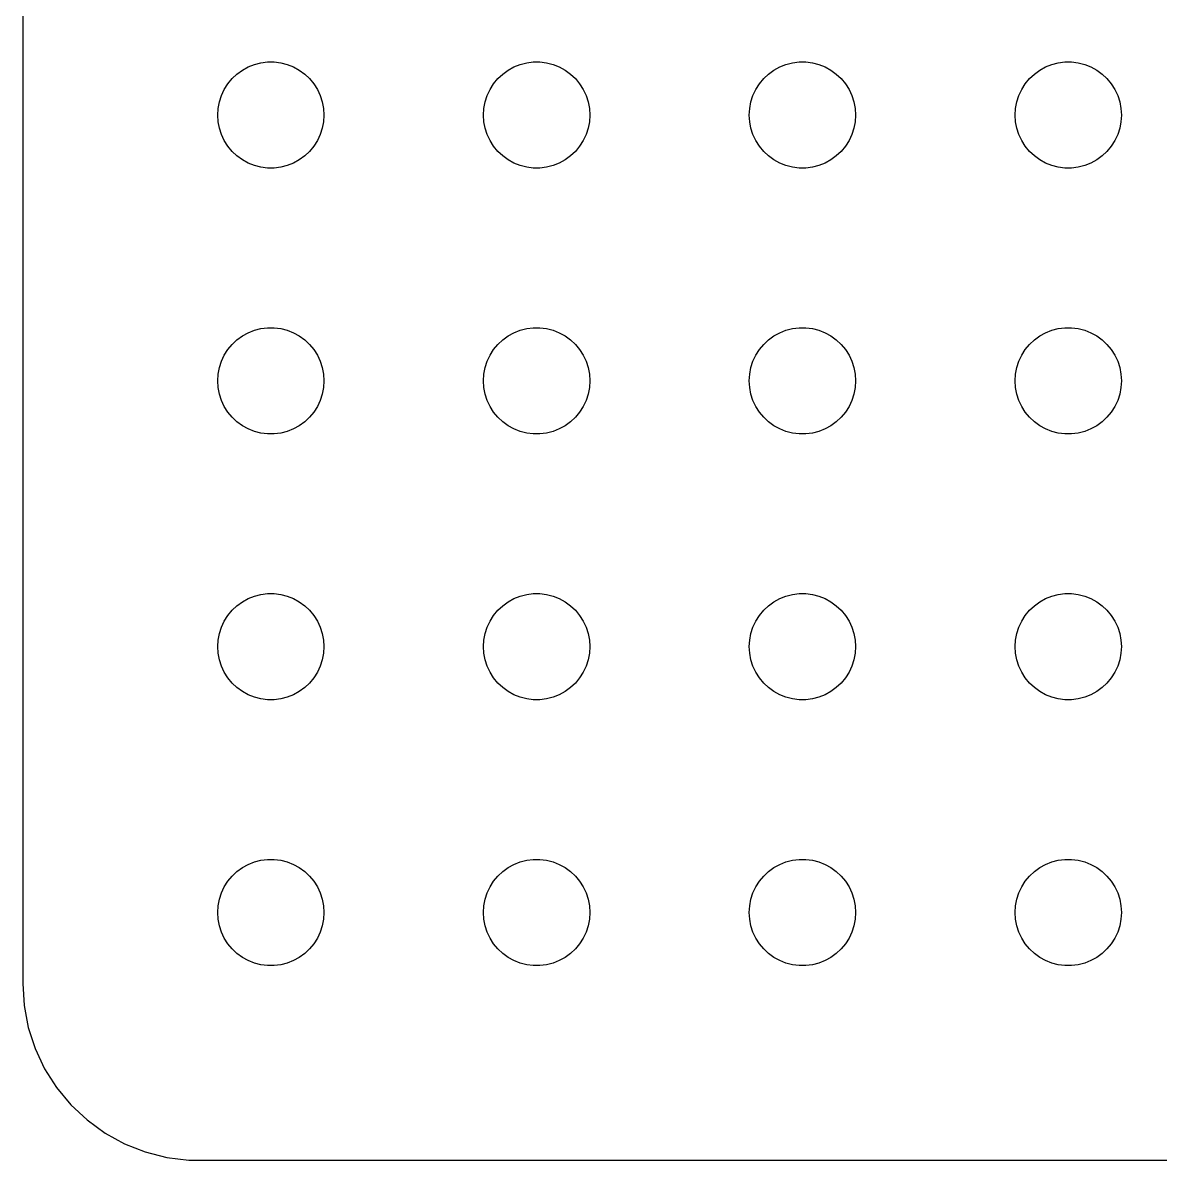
# Model space of a CAD drawing. Header units: metres. Extents: x -134 to 134, y -134 to 134.
# Drawn here: x -134.5 to -102.4, y -134.49 to -102.4 of the extents above; entities that cross this region are included whole.
import ezdxf

# ---------------------------------------------------------------- set-up
doc = ezdxf.new("R2010")
doc.units = ezdxf.units.M

msp = doc.modelspace()

# ---------------------------------------------------------------- linework, layer by layer
for p, q in [((-134.5, 129.5), (-134.5, -129.5)), ((-128.304, -103.734), (-128.139, -103.643)), ((-128.139, -103.643), (-127.964, -103.573)), ((-127.964, -103.573), (-127.781, -103.527)), ((-127.781, -103.527), (-127.594, -103.503)), ((-127.594, -103.503), (-127.406, -103.503)), ((-127.406, -103.503), (-127.219, -103.527)), ((-127.219, -103.527), (-127.036, -103.573)), ((-127.036, -103.573), (-126.861, -103.643)), ((-126.861, -103.643), (-126.696, -103.734)), ((-120.804, -103.734), (-120.639, -103.643)), ((-120.639, -103.643), (-120.464, -103.573)), ((-120.464, -103.573), (-120.281, -103.527)), ((-120.281, -103.527), (-120.094, -103.503)), ((-120.094, -103.503), (-119.906, -103.503)), ((-119.906, -103.503), (-119.719, -103.527)), ((-119.719, -103.527), (-119.536, -103.573)), ((-119.536, -103.573), (-119.361, -103.643)), ((-119.361, -103.643), (-119.196, -103.734)), ((-113.304, -103.734), (-113.139, -103.643)), ((-113.139, -103.643), (-112.964, -103.573)), ((-112.964, -103.573), (-112.781, -103.527)), ((-112.781, -103.527), (-112.594, -103.503)), ((-112.594, -103.503), (-112.406, -103.503)), ((-112.406, -103.503), (-112.219, -103.527)), ((-112.219, -103.527), (-112.036, -103.573)), ((-112.036, -103.573), (-111.861, -103.643)), ((-111.861, -103.643), (-111.696, -103.734)), ((-105.804, -103.734), (-105.639, -103.643)), ((-105.639, -103.643), (-105.464, -103.573)), ((-105.464, -103.573), (-105.281, -103.527)), ((-105.281, -103.527), (-105.094, -103.503)), ((-105.094, -103.503), (-104.906, -103.503)), ((-104.906, -103.503), (-104.719, -103.527)), ((-104.719, -103.527), (-104.536, -103.573)), ((-104.536, -103.573), (-104.361, -103.643)), ((-104.361, -103.643), (-104.196, -103.734)), ((-128.714, -104.118), (-128.593, -103.973)), ((-128.593, -103.973), (-128.456, -103.844)), ((-128.456, -103.844), (-128.304, -103.734)), ((-126.696, -103.734), (-126.544, -103.844)), ((-126.544, -103.844), (-126.407, -103.973)), ((-126.407, -103.973), (-126.286, -104.118)), ((-121.214, -104.118), (-121.093, -103.973)), ((-121.093, -103.973), (-120.956, -103.844)), ((-120.956, -103.844), (-120.804, -103.734)), ((-119.196, -103.734), (-119.044, -103.844)), ((-119.044, -103.844), (-118.907, -103.973)), ((-118.907, -103.973), (-118.786, -104.118)), ((-113.714, -104.118), (-113.593, -103.973)), ((-113.593, -103.973), (-113.456, -103.844)), ((-113.456, -103.844), (-113.304, -103.734)), ((-111.696, -103.734), (-111.544, -103.844)), ((-111.544, -103.844), (-111.407, -103.973)), ((-111.407, -103.973), (-111.286, -104.118)), ((-106.214, -104.118), (-106.093, -103.973)), ((-106.093, -103.973), (-105.956, -103.844)), ((-105.956, -103.844), (-105.804, -103.734)), ((-104.196, -103.734), (-104.044, -103.844)), ((-104.044, -103.844), (-103.907, -103.973)), ((-103.907, -103.973), (-103.786, -104.118)), ((-128.895, -104.448), (-128.814, -104.277)), ((-128.814, -104.277), (-128.714, -104.118)), ((-126.286, -104.118), (-126.186, -104.277)), ((-126.186, -104.277), (-126.105, -104.448)), ((-121.395, -104.448), (-121.314, -104.277)), ((-121.314, -104.277), (-121.214, -104.118)), ((-118.786, -104.118), (-118.686, -104.277)), ((-118.686, -104.277), (-118.605, -104.448)), ((-113.895, -104.448), (-113.814, -104.277)), ((-113.814, -104.277), (-113.714, -104.118)), ((-111.286, -104.118), (-111.186, -104.277)), ((-111.186, -104.277), (-111.105, -104.448)), ((-106.395, -104.448), (-106.314, -104.277)), ((-106.314, -104.277), (-106.214, -104.118)), ((-103.786, -104.118), (-103.686, -104.277)), ((-103.686, -104.277), (-103.605, -104.448)), ((-128.988, -104.812), (-128.953, -104.627)), ((-128.953, -104.627), (-128.895, -104.448)), ((-126.105, -104.448), (-126.047, -104.627)), ((-126.047, -104.627), (-126.012, -104.812)), ((-121.488, -104.812), (-121.453, -104.627)), ((-121.453, -104.627), (-121.395, -104.448)), ((-118.605, -104.448), (-118.547, -104.627)), ((-118.547, -104.627), (-118.512, -104.812)), ((-113.988, -104.812), (-113.953, -104.627)), ((-113.953, -104.627), (-113.895, -104.448)), ((-111.105, -104.448), (-111.047, -104.627)), ((-111.047, -104.627), (-111.012, -104.812)), ((-106.488, -104.812), (-106.453, -104.627)), ((-106.453, -104.627), (-106.395, -104.448)), ((-103.605, -104.448), (-103.547, -104.627)), ((-103.547, -104.627), (-103.512, -104.812)), ((-129, -105), (-128.988, -104.812)), ((-126.012, -104.812), (-126, -105)), ((-121.5, -105), (-121.488, -104.812)), ((-118.512, -104.812), (-118.5, -105)), ((-114, -105), (-113.988, -104.812)), ((-111.012, -104.812), (-111, -105)), ((-106.5, -105), (-106.488, -104.812)), ((-103.512, -104.812), (-103.5, -105)), ((-128.988, -105.188), (-129, -105)), ((-128.953, -105.373), (-128.988, -105.188)), ((-126.012, -105.188), (-126.047, -105.373)), ((-126, -105), (-126.012, -105.188)), ((-121.488, -105.188), (-121.5, -105)), ((-121.453, -105.373), (-121.488, -105.188)), ((-118.512, -105.188), (-118.547, -105.373)), ((-118.5, -105), (-118.512, -105.188)), ((-113.988, -105.188), (-114, -105)), ((-113.953, -105.373), (-113.988, -105.188)), ((-111.012, -105.188), (-111.047, -105.373)), ((-111, -105), (-111.012, -105.188)), ((-106.488, -105.188), (-106.5, -105)), ((-106.453, -105.373), (-106.488, -105.188)), ((-103.512, -105.188), (-103.547, -105.373)), ((-103.5, -105), (-103.512, -105.188)), ((-128.895, -105.552), (-128.953, -105.373)), ((-128.814, -105.723), (-128.895, -105.552)), ((-126.105, -105.552), (-126.186, -105.723)), ((-126.047, -105.373), (-126.105, -105.552)), ((-121.395, -105.552), (-121.453, -105.373)), ((-121.314, -105.723), (-121.395, -105.552)), ((-118.605, -105.552), (-118.686, -105.723)), ((-118.547, -105.373), (-118.605, -105.552)), ((-113.895, -105.552), (-113.953, -105.373)), ((-113.814, -105.723), (-113.895, -105.552)), ((-111.105, -105.552), (-111.186, -105.723)), ((-111.047, -105.373), (-111.105, -105.552)), ((-106.395, -105.552), (-106.453, -105.373)), ((-106.314, -105.723), (-106.395, -105.552)), ((-103.605, -105.552), (-103.686, -105.723)), ((-103.547, -105.373), (-103.605, -105.552)), ((-128.714, -105.882), (-128.814, -105.723)), ((-128.593, -106.027), (-128.714, -105.882)), ((-126.286, -105.882), (-126.407, -106.027)), ((-126.186, -105.723), (-126.286, -105.882)), ((-121.214, -105.882), (-121.314, -105.723)), ((-121.093, -106.027), (-121.214, -105.882)), ((-118.786, -105.882), (-118.907, -106.027)), ((-118.686, -105.723), (-118.786, -105.882)), ((-113.714, -105.882), (-113.814, -105.723)), ((-113.593, -106.027), (-113.714, -105.882)), ((-111.286, -105.882), (-111.407, -106.027)), ((-111.186, -105.723), (-111.286, -105.882)), ((-106.214, -105.882), (-106.314, -105.723)), ((-106.093, -106.027), (-106.214, -105.882)), ((-103.786, -105.882), (-103.907, -106.027)), ((-103.686, -105.723), (-103.786, -105.882)), ((-128.456, -106.156), (-128.593, -106.027)), ((-128.304, -106.266), (-128.456, -106.156)), ((-126.544, -106.156), (-126.696, -106.266)), ((-126.407, -106.027), (-126.544, -106.156)), ((-120.956, -106.156), (-121.093, -106.027)), ((-120.804, -106.266), (-120.956, -106.156)), ((-119.044, -106.156), (-119.196, -106.266)), ((-118.907, -106.027), (-119.044, -106.156)), ((-113.456, -106.156), (-113.593, -106.027)), ((-113.304, -106.266), (-113.456, -106.156)), ((-111.544, -106.156), (-111.696, -106.266)), ((-111.407, -106.027), (-111.544, -106.156)), ((-105.956, -106.156), (-106.093, -106.027)), ((-105.804, -106.266), (-105.956, -106.156)), ((-104.044, -106.156), (-104.196, -106.266)), ((-103.907, -106.027), (-104.044, -106.156)), ((-128.139, -106.357), (-128.304, -106.266)), ((-127.964, -106.427), (-128.139, -106.357)), ((-127.781, -106.473), (-127.964, -106.427)), ((-127.594, -106.497), (-127.781, -106.473)), ((-127.406, -106.497), (-127.594, -106.497)), ((-127.219, -106.473), (-127.406, -106.497)), ((-127.036, -106.427), (-127.219, -106.473)), ((-126.861, -106.357), (-127.036, -106.427)), ((-126.696, -106.266), (-126.861, -106.357)), ((-120.639, -106.357), (-120.804, -106.266)), ((-120.464, -106.427), (-120.639, -106.357)), ((-120.281, -106.473), (-120.464, -106.427)), ((-120.094, -106.497), (-120.281, -106.473)), ((-119.906, -106.497), (-120.094, -106.497)), ((-119.719, -106.473), (-119.906, -106.497)), ((-119.536, -106.427), (-119.719, -106.473)), ((-119.361, -106.357), (-119.536, -106.427)), ((-119.196, -106.266), (-119.361, -106.357)), ((-113.139, -106.357), (-113.304, -106.266)), ((-112.964, -106.427), (-113.139, -106.357)), ((-112.781, -106.473), (-112.964, -106.427)), ((-112.594, -106.497), (-112.781, -106.473)), ((-112.406, -106.497), (-112.594, -106.497)), ((-112.219, -106.473), (-112.406, -106.497)), ((-112.036, -106.427), (-112.219, -106.473)), ((-111.861, -106.357), (-112.036, -106.427)), ((-111.696, -106.266), (-111.861, -106.357)), ((-105.639, -106.357), (-105.804, -106.266)), ((-105.464, -106.427), (-105.639, -106.357)), ((-105.281, -106.473), (-105.464, -106.427)), ((-105.094, -106.497), (-105.281, -106.473)), ((-104.906, -106.497), (-105.094, -106.497)), ((-104.719, -106.473), (-104.906, -106.497)), ((-104.536, -106.427), (-104.719, -106.473)), ((-104.361, -106.357), (-104.536, -106.427)), ((-104.196, -106.266), (-104.361, -106.357)), ((-127.964, -111.073), (-127.781, -111.027)), ((-127.781, -111.027), (-127.594, -111.003)), ((-127.594, -111.003), (-127.406, -111.003)), ((-127.406, -111.003), (-127.219, -111.027)), ((-127.219, -111.027), (-127.036, -111.073)), ((-120.464, -111.073), (-120.281, -111.027)), ((-120.281, -111.027), (-120.094, -111.003)), ((-120.094, -111.003), (-119.906, -111.003)), ((-119.906, -111.003), (-119.719, -111.027)), ((-119.719, -111.027), (-119.536, -111.073)), ((-112.964, -111.073), (-112.781, -111.027)), ((-112.781, -111.027), (-112.594, -111.003)), ((-112.594, -111.003), (-112.406, -111.003)), ((-112.406, -111.003), (-112.219, -111.027)), ((-112.219, -111.027), (-112.036, -111.073)), ((-105.464, -111.073), (-105.281, -111.027)), ((-105.281, -111.027), (-105.094, -111.003)), ((-105.094, -111.003), (-104.906, -111.003)), ((-104.906, -111.003), (-104.719, -111.027)), ((-104.719, -111.027), (-104.536, -111.073)), ((-128.593, -111.473), (-128.456, -111.344)), ((-128.456, -111.344), (-128.304, -111.234)), ((-128.304, -111.234), (-128.139, -111.143)), ((-128.139, -111.143), (-127.964, -111.073)), ((-127.036, -111.073), (-126.861, -111.143)), ((-126.861, -111.143), (-126.696, -111.234)), ((-126.696, -111.234), (-126.544, -111.344)), ((-126.544, -111.344), (-126.407, -111.473)), ((-121.093, -111.473), (-120.956, -111.344)), ((-120.956, -111.344), (-120.804, -111.234)), ((-120.804, -111.234), (-120.639, -111.143)), ((-120.639, -111.143), (-120.464, -111.073)), ((-119.536, -111.073), (-119.361, -111.143)), ((-119.361, -111.143), (-119.196, -111.234)), ((-119.196, -111.234), (-119.044, -111.344)), ((-119.044, -111.344), (-118.907, -111.473)), ((-113.593, -111.473), (-113.456, -111.344)), ((-113.456, -111.344), (-113.304, -111.234)), ((-113.304, -111.234), (-113.139, -111.143)), ((-113.139, -111.143), (-112.964, -111.073)), ((-112.036, -111.073), (-111.861, -111.143)), ((-111.861, -111.143), (-111.696, -111.234)), ((-111.696, -111.234), (-111.544, -111.344)), ((-111.544, -111.344), (-111.407, -111.473)), ((-106.093, -111.473), (-105.956, -111.344)), ((-105.956, -111.344), (-105.804, -111.234)), ((-105.804, -111.234), (-105.639, -111.143)), ((-105.639, -111.143), (-105.464, -111.073)), ((-104.536, -111.073), (-104.361, -111.143)), ((-104.361, -111.143), (-104.196, -111.234)), ((-104.196, -111.234), (-104.044, -111.344)), ((-104.044, -111.344), (-103.907, -111.473)), ((-128.814, -111.777), (-128.714, -111.618)), ((-128.714, -111.618), (-128.593, -111.473)), ((-126.407, -111.473), (-126.286, -111.618)), ((-126.286, -111.618), (-126.186, -111.777)), ((-121.314, -111.777), (-121.214, -111.618)), ((-121.214, -111.618), (-121.093, -111.473)), ((-118.907, -111.473), (-118.786, -111.618)), ((-118.786, -111.618), (-118.686, -111.777)), ((-113.814, -111.777), (-113.714, -111.618)), ((-113.714, -111.618), (-113.593, -111.473)), ((-111.407, -111.473), (-111.286, -111.618)), ((-111.286, -111.618), (-111.186, -111.777)), ((-106.314, -111.777), (-106.214, -111.618)), ((-106.214, -111.618), (-106.093, -111.473)), ((-103.907, -111.473), (-103.786, -111.618)), ((-103.786, -111.618), (-103.686, -111.777)), ((-128.953, -112.127), (-128.895, -111.948)), ((-128.895, -111.948), (-128.814, -111.777)), ((-126.186, -111.777), (-126.105, -111.948)), ((-126.105, -111.948), (-126.047, -112.127)), ((-121.453, -112.127), (-121.395, -111.948)), ((-121.395, -111.948), (-121.314, -111.777)), ((-118.686, -111.777), (-118.605, -111.948)), ((-118.605, -111.948), (-118.547, -112.127)), ((-113.953, -112.127), (-113.895, -111.948)), ((-113.895, -111.948), (-113.814, -111.777)), ((-111.186, -111.777), (-111.105, -111.948)), ((-111.105, -111.948), (-111.047, -112.127)), ((-106.453, -112.127), (-106.395, -111.948)), ((-106.395, -111.948), (-106.314, -111.777)), ((-103.686, -111.777), (-103.605, -111.948)), ((-103.605, -111.948), (-103.547, -112.127)), ((-129, -112.5), (-128.988, -112.312)), ((-128.988, -112.312), (-128.953, -112.127)), ((-126.047, -112.127), (-126.012, -112.312)), ((-126.012, -112.312), (-126, -112.5)), ((-121.5, -112.5), (-121.488, -112.312)), ((-121.488, -112.312), (-121.453, -112.127)), ((-118.547, -112.127), (-118.512, -112.312)), ((-118.512, -112.312), (-118.5, -112.5)), ((-114, -112.5), (-113.988, -112.312)), ((-113.988, -112.312), (-113.953, -112.127)), ((-111.047, -112.127), (-111.012, -112.312)), ((-111.012, -112.312), (-111, -112.5)), ((-106.5, -112.5), (-106.488, -112.312)), ((-106.488, -112.312), (-106.453, -112.127)), ((-103.547, -112.127), (-103.512, -112.312)), ((-103.512, -112.312), (-103.5, -112.5)), ((-128.988, -112.688), (-129, -112.5)), ((-126, -112.5), (-126.012, -112.688)), ((-121.488, -112.688), (-121.5, -112.5)), ((-118.5, -112.5), (-118.512, -112.688)), ((-113.988, -112.688), (-114, -112.5)), ((-111, -112.5), (-111.012, -112.688)), ((-106.488, -112.688), (-106.5, -112.5)), ((-103.5, -112.5), (-103.512, -112.688)), ((-128.953, -112.873), (-128.988, -112.688)), ((-128.895, -113.052), (-128.953, -112.873)), ((-126.047, -112.873), (-126.105, -113.052)), ((-126.012, -112.688), (-126.047, -112.873)), ((-121.453, -112.873), (-121.488, -112.688)), ((-121.395, -113.052), (-121.453, -112.873)), ((-118.547, -112.873), (-118.605, -113.052)), ((-118.512, -112.688), (-118.547, -112.873)), ((-113.953, -112.873), (-113.988, -112.688)), ((-113.895, -113.052), (-113.953, -112.873)), ((-111.047, -112.873), (-111.105, -113.052)), ((-111.012, -112.688), (-111.047, -112.873)), ((-106.453, -112.873), (-106.488, -112.688)), ((-106.395, -113.052), (-106.453, -112.873)), ((-103.547, -112.873), (-103.605, -113.052)), ((-103.512, -112.688), (-103.547, -112.873)), ((-128.814, -113.223), (-128.895, -113.052)), ((-128.714, -113.382), (-128.814, -113.223)), ((-126.186, -113.223), (-126.286, -113.382)), ((-126.105, -113.052), (-126.186, -113.223)), ((-121.314, -113.223), (-121.395, -113.052)), ((-121.214, -113.382), (-121.314, -113.223)), ((-118.686, -113.223), (-118.786, -113.382)), ((-118.605, -113.052), (-118.686, -113.223)), ((-113.814, -113.223), (-113.895, -113.052)), ((-113.714, -113.382), (-113.814, -113.223)), ((-111.186, -113.223), (-111.286, -113.382)), ((-111.105, -113.052), (-111.186, -113.223)), ((-106.314, -113.223), (-106.395, -113.052)), ((-106.214, -113.382), (-106.314, -113.223)), ((-103.686, -113.223), (-103.786, -113.382)), ((-103.605, -113.052), (-103.686, -113.223)), ((-128.593, -113.527), (-128.714, -113.382)), ((-128.456, -113.656), (-128.593, -113.527)), ((-126.407, -113.527), (-126.544, -113.656)), ((-126.286, -113.382), (-126.407, -113.527)), ((-121.093, -113.527), (-121.214, -113.382)), ((-120.956, -113.656), (-121.093, -113.527)), ((-118.907, -113.527), (-119.044, -113.656)), ((-118.786, -113.382), (-118.907, -113.527)), ((-113.593, -113.527), (-113.714, -113.382)), ((-113.456, -113.656), (-113.593, -113.527)), ((-111.407, -113.527), (-111.544, -113.656)), ((-111.286, -113.382), (-111.407, -113.527)), ((-106.093, -113.527), (-106.214, -113.382)), ((-105.956, -113.656), (-106.093, -113.527)), ((-103.907, -113.527), (-104.044, -113.656)), ((-103.786, -113.382), (-103.907, -113.527)), ((-128.304, -113.766), (-128.456, -113.656)), ((-128.139, -113.857), (-128.304, -113.766)), ((-127.964, -113.927), (-128.139, -113.857)), ((-127.781, -113.973), (-127.964, -113.927)), ((-127.036, -113.927), (-127.219, -113.973)), ((-126.861, -113.857), (-127.036, -113.927)), ((-126.696, -113.766), (-126.861, -113.857)), ((-126.544, -113.656), (-126.696, -113.766)), ((-120.804, -113.766), (-120.956, -113.656)), ((-120.639, -113.857), (-120.804, -113.766)), ((-120.464, -113.927), (-120.639, -113.857)), ((-120.281, -113.973), (-120.464, -113.927)), ((-119.536, -113.927), (-119.719, -113.973)), ((-119.361, -113.857), (-119.536, -113.927)), ((-119.196, -113.766), (-119.361, -113.857)), ((-119.044, -113.656), (-119.196, -113.766)), ((-113.304, -113.766), (-113.456, -113.656)), ((-113.139, -113.857), (-113.304, -113.766)), ((-112.964, -113.927), (-113.139, -113.857)), ((-112.781, -113.973), (-112.964, -113.927)), ((-112.036, -113.927), (-112.219, -113.973)), ((-111.861, -113.857), (-112.036, -113.927)), ((-111.696, -113.766), (-111.861, -113.857)), ((-111.544, -113.656), (-111.696, -113.766)), ((-105.804, -113.766), (-105.956, -113.656)), ((-105.639, -113.857), (-105.804, -113.766)), ((-105.464, -113.927), (-105.639, -113.857)), ((-105.281, -113.973), (-105.464, -113.927)), ((-104.536, -113.927), (-104.719, -113.973)), ((-104.361, -113.857), (-104.536, -113.927)), ((-104.196, -113.766), (-104.361, -113.857)), ((-104.044, -113.656), (-104.196, -113.766)), ((-127.594, -113.997), (-127.781, -113.973)), ((-127.406, -113.997), (-127.594, -113.997)), ((-127.219, -113.973), (-127.406, -113.997)), ((-120.094, -113.997), (-120.281, -113.973)), ((-119.906, -113.997), (-120.094, -113.997)), ((-119.719, -113.973), (-119.906, -113.997)), ((-112.594, -113.997), (-112.781, -113.973)), ((-112.406, -113.997), (-112.594, -113.997)), ((-112.219, -113.973), (-112.406, -113.997)), ((-105.094, -113.997), (-105.281, -113.973)), ((-104.906, -113.997), (-105.094, -113.997)), ((-104.719, -113.973), (-104.906, -113.997)), ((-128.456, -118.844), (-128.304, -118.734)), ((-128.304, -118.734), (-128.139, -118.643)), ((-128.139, -118.643), (-127.964, -118.573)), ((-127.964, -118.573), (-127.781, -118.527)), ((-127.781, -118.527), (-127.594, -118.503)), ((-127.594, -118.503), (-127.406, -118.503)), ((-127.406, -118.503), (-127.219, -118.527)), ((-127.219, -118.527), (-127.036, -118.573)), ((-127.036, -118.573), (-126.861, -118.643)), ((-126.861, -118.643), (-126.696, -118.734)), ((-126.696, -118.734), (-126.544, -118.844)), ((-120.956, -118.844), (-120.804, -118.734)), ((-120.804, -118.734), (-120.639, -118.643)), ((-120.639, -118.643), (-120.464, -118.573)), ((-120.464, -118.573), (-120.281, -118.527)), ((-120.281, -118.527), (-120.094, -118.503)), ((-120.094, -118.503), (-119.906, -118.503)), ((-119.906, -118.503), (-119.719, -118.527)), ((-119.719, -118.527), (-119.536, -118.573)), ((-119.536, -118.573), (-119.361, -118.643)), ((-119.361, -118.643), (-119.196, -118.734)), ((-119.196, -118.734), (-119.044, -118.844)), ((-113.456, -118.844), (-113.304, -118.734)), ((-113.304, -118.734), (-113.139, -118.643)), ((-113.139, -118.643), (-112.964, -118.573)), ((-112.964, -118.573), (-112.781, -118.527)), ((-112.781, -118.527), (-112.594, -118.503)), ((-112.594, -118.503), (-112.406, -118.503)), ((-112.406, -118.503), (-112.219, -118.527)), ((-112.219, -118.527), (-112.036, -118.573)), ((-112.036, -118.573), (-111.861, -118.643)), ((-111.861, -118.643), (-111.696, -118.734)), ((-111.696, -118.734), (-111.544, -118.844)), ((-105.956, -118.844), (-105.804, -118.734)), ((-105.804, -118.734), (-105.639, -118.643)), ((-105.639, -118.643), (-105.464, -118.573)), ((-105.464, -118.573), (-105.281, -118.527)), ((-105.281, -118.527), (-105.094, -118.503)), ((-105.094, -118.503), (-104.906, -118.503)), ((-104.906, -118.503), (-104.719, -118.527)), ((-104.719, -118.527), (-104.536, -118.573)), ((-104.536, -118.573), (-104.361, -118.643)), ((-104.361, -118.643), (-104.196, -118.734)), ((-104.196, -118.734), (-104.044, -118.844)), ((-128.714, -119.118), (-128.593, -118.973)), ((-128.593, -118.973), (-128.456, -118.844)), ((-126.544, -118.844), (-126.407, -118.973)), ((-126.407, -118.973), (-126.286, -119.118)), ((-121.214, -119.118), (-121.093, -118.973)), ((-121.093, -118.973), (-120.956, -118.844)), ((-119.044, -118.844), (-118.907, -118.973)), ((-118.907, -118.973), (-118.786, -119.118)), ((-113.714, -119.118), (-113.593, -118.973)), ((-113.593, -118.973), (-113.456, -118.844)), ((-111.544, -118.844), (-111.407, -118.973)), ((-111.407, -118.973), (-111.286, -119.118)), ((-106.214, -119.118), (-106.093, -118.973)), ((-106.093, -118.973), (-105.956, -118.844)), ((-104.044, -118.844), (-103.907, -118.973)), ((-103.907, -118.973), (-103.786, -119.118)), ((-128.895, -119.448), (-128.814, -119.277)), ((-128.814, -119.277), (-128.714, -119.118)), ((-126.286, -119.118), (-126.186, -119.277)), ((-126.186, -119.277), (-126.105, -119.448)), ((-121.395, -119.448), (-121.314, -119.277)), ((-121.314, -119.277), (-121.214, -119.118)), ((-118.786, -119.118), (-118.686, -119.277)), ((-118.686, -119.277), (-118.605, -119.448)), ((-113.895, -119.448), (-113.814, -119.277)), ((-113.814, -119.277), (-113.714, -119.118)), ((-111.286, -119.118), (-111.186, -119.277)), ((-111.186, -119.277), (-111.105, -119.448)), ((-106.395, -119.448), (-106.314, -119.277)), ((-106.314, -119.277), (-106.214, -119.118)), ((-103.786, -119.118), (-103.686, -119.277)), ((-103.686, -119.277), (-103.605, -119.448)), ((-128.988, -119.812), (-128.953, -119.627)), ((-128.953, -119.627), (-128.895, -119.448)), ((-126.105, -119.448), (-126.047, -119.627)), ((-126.047, -119.627), (-126.012, -119.812)), ((-121.488, -119.812), (-121.453, -119.627)), ((-121.453, -119.627), (-121.395, -119.448)), ((-118.605, -119.448), (-118.547, -119.627)), ((-118.547, -119.627), (-118.512, -119.812)), ((-113.988, -119.812), (-113.953, -119.627)), ((-113.953, -119.627), (-113.895, -119.448)), ((-111.105, -119.448), (-111.047, -119.627)), ((-111.047, -119.627), (-111.012, -119.812)), ((-106.488, -119.812), (-106.453, -119.627)), ((-106.453, -119.627), (-106.395, -119.448)), ((-103.605, -119.448), (-103.547, -119.627)), ((-103.547, -119.627), (-103.512, -119.812)), ((-129, -120), (-128.988, -119.812)), ((-128.988, -120.188), (-129, -120)), ((-126.012, -119.812), (-126, -120)), ((-126, -120), (-126.012, -120.188)), ((-121.5, -120), (-121.488, -119.812)), ((-121.488, -120.188), (-121.5, -120)), ((-118.512, -119.812), (-118.5, -120)), ((-118.5, -120), (-118.512, -120.188)), ((-114, -120), (-113.988, -119.812)), ((-113.988, -120.188), (-114, -120)), ((-111.012, -119.812), (-111, -120)), ((-111, -120), (-111.012, -120.188)), ((-106.5, -120), (-106.488, -119.812)), ((-106.488, -120.188), (-106.5, -120)), ((-103.512, -119.812), (-103.5, -120)), ((-103.5, -120), (-103.512, -120.188)), ((-128.953, -120.373), (-128.988, -120.188)), ((-126.012, -120.188), (-126.047, -120.373)), ((-121.453, -120.373), (-121.488, -120.188)), ((-118.512, -120.188), (-118.547, -120.373)), ((-113.953, -120.373), (-113.988, -120.188)), ((-111.012, -120.188), (-111.047, -120.373)), ((-106.453, -120.373), (-106.488, -120.188)), ((-103.512, -120.188), (-103.547, -120.373)), ((-128.895, -120.552), (-128.953, -120.373)), ((-128.814, -120.723), (-128.895, -120.552)), ((-126.105, -120.552), (-126.186, -120.723)), ((-126.047, -120.373), (-126.105, -120.552)), ((-121.395, -120.552), (-121.453, -120.373)), ((-121.314, -120.723), (-121.395, -120.552)), ((-118.605, -120.552), (-118.686, -120.723)), ((-118.547, -120.373), (-118.605, -120.552)), ((-113.895, -120.552), (-113.953, -120.373)), ((-113.814, -120.723), (-113.895, -120.552)), ((-111.105, -120.552), (-111.186, -120.723)), ((-111.047, -120.373), (-111.105, -120.552)), ((-106.395, -120.552), (-106.453, -120.373)), ((-106.314, -120.723), (-106.395, -120.552)), ((-103.605, -120.552), (-103.686, -120.723)), ((-103.547, -120.373), (-103.605, -120.552)), ((-128.714, -120.882), (-128.814, -120.723)), ((-128.593, -121.027), (-128.714, -120.882)), ((-126.286, -120.882), (-126.407, -121.027)), ((-126.186, -120.723), (-126.286, -120.882)), ((-121.214, -120.882), (-121.314, -120.723)), ((-121.093, -121.027), (-121.214, -120.882)), ((-118.786, -120.882), (-118.907, -121.027)), ((-118.686, -120.723), (-118.786, -120.882)), ((-113.714, -120.882), (-113.814, -120.723)), ((-113.593, -121.027), (-113.714, -120.882)), ((-111.286, -120.882), (-111.407, -121.027)), ((-111.186, -120.723), (-111.286, -120.882)), ((-106.214, -120.882), (-106.314, -120.723)), ((-106.093, -121.027), (-106.214, -120.882)), ((-103.786, -120.882), (-103.907, -121.027)), ((-103.686, -120.723), (-103.786, -120.882)), ((-128.456, -121.156), (-128.593, -121.027)), ((-128.304, -121.266), (-128.456, -121.156)), ((-128.139, -121.357), (-128.304, -121.266)), ((-126.696, -121.266), (-126.861, -121.357)), ((-126.544, -121.156), (-126.696, -121.266)), ((-126.407, -121.027), (-126.544, -121.156)), ((-120.956, -121.156), (-121.093, -121.027)), ((-120.804, -121.266), (-120.956, -121.156)), ((-120.639, -121.357), (-120.804, -121.266)), ((-119.196, -121.266), (-119.361, -121.357)), ((-119.044, -121.156), (-119.196, -121.266)), ((-118.907, -121.027), (-119.044, -121.156)), ((-113.456, -121.156), (-113.593, -121.027)), ((-113.304, -121.266), (-113.456, -121.156)), ((-113.139, -121.357), (-113.304, -121.266)), ((-111.696, -121.266), (-111.861, -121.357)), ((-111.544, -121.156), (-111.696, -121.266)), ((-111.407, -121.027), (-111.544, -121.156)), ((-105.956, -121.156), (-106.093, -121.027)), ((-105.804, -121.266), (-105.956, -121.156)), ((-105.639, -121.357), (-105.804, -121.266)), ((-104.196, -121.266), (-104.361, -121.357)), ((-104.044, -121.156), (-104.196, -121.266)), ((-103.907, -121.027), (-104.044, -121.156)), ((-127.964, -121.427), (-128.139, -121.357)), ((-127.781, -121.473), (-127.964, -121.427)), ((-127.594, -121.497), (-127.781, -121.473)), ((-127.406, -121.497), (-127.594, -121.497)), ((-127.219, -121.473), (-127.406, -121.497)), ((-127.036, -121.427), (-127.219, -121.473)), ((-126.861, -121.357), (-127.036, -121.427)), ((-120.464, -121.427), (-120.639, -121.357)), ((-120.281, -121.473), (-120.464, -121.427)), ((-120.094, -121.497), (-120.281, -121.473)), ((-119.906, -121.497), (-120.094, -121.497)), ((-119.719, -121.473), (-119.906, -121.497)), ((-119.536, -121.427), (-119.719, -121.473)), ((-119.361, -121.357), (-119.536, -121.427)), ((-112.964, -121.427), (-113.139, -121.357)), ((-112.781, -121.473), (-112.964, -121.427)), ((-112.594, -121.497), (-112.781, -121.473)), ((-112.406, -121.497), (-112.594, -121.497)), ((-112.219, -121.473), (-112.406, -121.497)), ((-112.036, -121.427), (-112.219, -121.473)), ((-111.861, -121.357), (-112.036, -121.427)), ((-105.464, -121.427), (-105.639, -121.357)), ((-105.281, -121.473), (-105.464, -121.427)), ((-105.094, -121.497), (-105.281, -121.473)), ((-104.906, -121.497), (-105.094, -121.497)), ((-104.719, -121.473), (-104.906, -121.497)), ((-104.536, -121.427), (-104.719, -121.473)), ((-104.361, -121.357), (-104.536, -121.427)), ((-128.139, -126.143), (-127.964, -126.073)), ((-127.964, -126.073), (-127.781, -126.027)), ((-127.781, -126.027), (-127.594, -126.003)), ((-127.594, -126.003), (-127.406, -126.003)), ((-127.406, -126.003), (-127.219, -126.027)), ((-127.219, -126.027), (-127.036, -126.073)), ((-127.036, -126.073), (-126.861, -126.143)), ((-120.639, -126.143), (-120.464, -126.073)), ((-120.464, -126.073), (-120.281, -126.027)), ((-120.281, -126.027), (-120.094, -126.003)), ((-120.094, -126.003), (-119.906, -126.003)), ((-119.906, -126.003), (-119.719, -126.027)), ((-119.719, -126.027), (-119.536, -126.073)), ((-119.536, -126.073), (-119.361, -126.143)), ((-113.139, -126.143), (-112.964, -126.073)), ((-112.964, -126.073), (-112.781, -126.027)), ((-112.781, -126.027), (-112.594, -126.003)), ((-112.594, -126.003), (-112.406, -126.003)), ((-112.406, -126.003), (-112.219, -126.027)), ((-112.219, -126.027), (-112.036, -126.073)), ((-112.036, -126.073), (-111.861, -126.143)), ((-105.639, -126.143), (-105.464, -126.073)), ((-105.464, -126.073), (-105.281, -126.027)), ((-105.281, -126.027), (-105.094, -126.003)), ((-105.094, -126.003), (-104.906, -126.003)), ((-104.906, -126.003), (-104.719, -126.027)), ((-104.719, -126.027), (-104.536, -126.073)), ((-104.536, -126.073), (-104.361, -126.143)), ((-128.593, -126.473), (-128.456, -126.344)), ((-128.456, -126.344), (-128.304, -126.234)), ((-128.304, -126.234), (-128.139, -126.143)), ((-126.861, -126.143), (-126.696, -126.234)), ((-126.696, -126.234), (-126.544, -126.344)), ((-126.544, -126.344), (-126.407, -126.473)), ((-121.093, -126.473), (-120.956, -126.344)), ((-120.956, -126.344), (-120.804, -126.234)), ((-120.804, -126.234), (-120.639, -126.143)), ((-119.361, -126.143), (-119.196, -126.234)), ((-119.196, -126.234), (-119.044, -126.344)), ((-119.044, -126.344), (-118.907, -126.473)), ((-113.593, -126.473), (-113.456, -126.344)), ((-113.456, -126.344), (-113.304, -126.234)), ((-113.304, -126.234), (-113.139, -126.143)), ((-111.861, -126.143), (-111.696, -126.234)), ((-111.696, -126.234), (-111.544, -126.344)), ((-111.544, -126.344), (-111.407, -126.473)), ((-106.093, -126.473), (-105.956, -126.344)), ((-105.956, -126.344), (-105.804, -126.234)), ((-105.804, -126.234), (-105.639, -126.143)), ((-104.361, -126.143), (-104.196, -126.234)), ((-104.196, -126.234), (-104.044, -126.344)), ((-104.044, -126.344), (-103.907, -126.473)), ((-128.895, -126.948), (-128.814, -126.777)), ((-128.814, -126.777), (-128.714, -126.618)), ((-128.714, -126.618), (-128.593, -126.473)), ((-126.407, -126.473), (-126.286, -126.618)), ((-126.286, -126.618), (-126.186, -126.777)), ((-126.186, -126.777), (-126.105, -126.948)), ((-121.395, -126.948), (-121.314, -126.777)), ((-121.314, -126.777), (-121.214, -126.618)), ((-121.214, -126.618), (-121.093, -126.473)), ((-118.907, -126.473), (-118.786, -126.618)), ((-118.786, -126.618), (-118.686, -126.777)), ((-118.686, -126.777), (-118.605, -126.948)), ((-113.895, -126.948), (-113.814, -126.777)), ((-113.814, -126.777), (-113.714, -126.618)), ((-113.714, -126.618), (-113.593, -126.473)), ((-111.407, -126.473), (-111.286, -126.618)), ((-111.286, -126.618), (-111.186, -126.777)), ((-111.186, -126.777), (-111.105, -126.948)), ((-106.395, -126.948), (-106.314, -126.777)), ((-106.314, -126.777), (-106.214, -126.618)), ((-106.214, -126.618), (-106.093, -126.473)), ((-103.907, -126.473), (-103.786, -126.618)), ((-103.786, -126.618), (-103.686, -126.777)), ((-103.686, -126.777), (-103.605, -126.948)), ((-128.953, -127.127), (-128.895, -126.948)), ((-126.105, -126.948), (-126.047, -127.127)), ((-121.453, -127.127), (-121.395, -126.948)), ((-118.605, -126.948), (-118.547, -127.127)), ((-113.953, -127.127), (-113.895, -126.948)), ((-111.105, -126.948), (-111.047, -127.127)), ((-106.453, -127.127), (-106.395, -126.948)), ((-103.605, -126.948), (-103.547, -127.127)), ((-129, -127.5), (-128.988, -127.312)), ((-128.988, -127.312), (-128.953, -127.127)), ((-126.047, -127.127), (-126.012, -127.312)), ((-126.012, -127.312), (-126, -127.5)), ((-121.5, -127.5), (-121.488, -127.312)), ((-121.488, -127.312), (-121.453, -127.127)), ((-118.547, -127.127), (-118.512, -127.312)), ((-118.512, -127.312), (-118.5, -127.5)), ((-114, -127.5), (-113.988, -127.312)), ((-113.988, -127.312), (-113.953, -127.127)), ((-111.047, -127.127), (-111.012, -127.312)), ((-111.012, -127.312), (-111, -127.5)), ((-106.5, -127.5), (-106.488, -127.312)), ((-106.488, -127.312), (-106.453, -127.127)), ((-103.547, -127.127), (-103.512, -127.312)), ((-103.512, -127.312), (-103.5, -127.5)), ((-128.988, -127.688), (-129, -127.5)), ((-128.953, -127.873), (-128.988, -127.688)), ((-126.012, -127.688), (-126.047, -127.873)), ((-126, -127.5), (-126.012, -127.688)), ((-121.488, -127.688), (-121.5, -127.5)), ((-121.453, -127.873), (-121.488, -127.688)), ((-118.512, -127.688), (-118.547, -127.873)), ((-118.5, -127.5), (-118.512, -127.688)), ((-113.988, -127.688), (-114, -127.5)), ((-113.953, -127.873), (-113.988, -127.688)), ((-111.012, -127.688), (-111.047, -127.873)), ((-111, -127.5), (-111.012, -127.688)), ((-106.488, -127.688), (-106.5, -127.5)), ((-106.453, -127.873), (-106.488, -127.688)), ((-103.512, -127.688), (-103.547, -127.873)), ((-103.5, -127.5), (-103.512, -127.688)), ((-128.895, -128.052), (-128.953, -127.873)), ((-128.814, -128.223), (-128.895, -128.052)), ((-126.105, -128.052), (-126.186, -128.223)), ((-126.047, -127.873), (-126.105, -128.052)), ((-121.395, -128.052), (-121.453, -127.873)), ((-121.314, -128.223), (-121.395, -128.052)), ((-118.605, -128.052), (-118.686, -128.223)), ((-118.547, -127.873), (-118.605, -128.052)), ((-113.895, -128.052), (-113.953, -127.873)), ((-113.814, -128.223), (-113.895, -128.052)), ((-111.105, -128.052), (-111.186, -128.223)), ((-111.047, -127.873), (-111.105, -128.052)), ((-106.395, -128.052), (-106.453, -127.873)), ((-106.314, -128.223), (-106.395, -128.052)), ((-103.605, -128.052), (-103.686, -128.223)), ((-103.547, -127.873), (-103.605, -128.052)), ((-128.714, -128.382), (-128.814, -128.223)), ((-128.593, -128.527), (-128.714, -128.382)), ((-126.286, -128.382), (-126.407, -128.527)), ((-126.186, -128.223), (-126.286, -128.382)), ((-121.214, -128.382), (-121.314, -128.223)), ((-121.093, -128.527), (-121.214, -128.382)), ((-118.786, -128.382), (-118.907, -128.527)), ((-118.686, -128.223), (-118.786, -128.382)), ((-113.714, -128.382), (-113.814, -128.223)), ((-113.593, -128.527), (-113.714, -128.382)), ((-111.286, -128.382), (-111.407, -128.527)), ((-111.186, -128.223), (-111.286, -128.382)), ((-106.214, -128.382), (-106.314, -128.223)), ((-106.093, -128.527), (-106.214, -128.382)), ((-103.786, -128.382), (-103.907, -128.527)), ((-103.686, -128.223), (-103.786, -128.382)), ((-128.456, -128.656), (-128.593, -128.527)), ((-128.304, -128.766), (-128.456, -128.656)), ((-126.544, -128.656), (-126.696, -128.766)), ((-126.407, -128.527), (-126.544, -128.656)), ((-120.956, -128.656), (-121.093, -128.527)), ((-120.804, -128.766), (-120.956, -128.656)), ((-119.044, -128.656), (-119.196, -128.766)), ((-118.907, -128.527), (-119.044, -128.656)), ((-113.456, -128.656), (-113.593, -128.527)), ((-113.304, -128.766), (-113.456, -128.656)), ((-111.544, -128.656), (-111.696, -128.766)), ((-111.407, -128.527), (-111.544, -128.656)), ((-105.956, -128.656), (-106.093, -128.527)), ((-105.804, -128.766), (-105.956, -128.656)), ((-104.044, -128.656), (-104.196, -128.766)), ((-103.907, -128.527), (-104.044, -128.656)), ((-128.139, -128.857), (-128.304, -128.766)), ((-127.964, -128.927), (-128.139, -128.857)), ((-127.781, -128.973), (-127.964, -128.927)), ((-127.594, -128.997), (-127.781, -128.973)), ((-127.406, -128.997), (-127.594, -128.997)), ((-127.219, -128.973), (-127.406, -128.997)), ((-127.036, -128.927), (-127.219, -128.973)), ((-126.861, -128.857), (-127.036, -128.927)), ((-126.696, -128.766), (-126.861, -128.857)), ((-120.639, -128.857), (-120.804, -128.766)), ((-120.464, -128.927), (-120.639, -128.857)), ((-120.281, -128.973), (-120.464, -128.927)), ((-120.094, -128.997), (-120.281, -128.973)), ((-119.906, -128.997), (-120.094, -128.997)), ((-119.719, -128.973), (-119.906, -128.997)), ((-119.536, -128.927), (-119.719, -128.973)), ((-119.361, -128.857), (-119.536, -128.927)), ((-119.196, -128.766), (-119.361, -128.857)), ((-113.139, -128.857), (-113.304, -128.766)), ((-112.964, -128.927), (-113.139, -128.857)), ((-112.781, -128.973), (-112.964, -128.927)), ((-112.594, -128.997), (-112.781, -128.973)), ((-112.406, -128.997), (-112.594, -128.997)), ((-112.219, -128.973), (-112.406, -128.997)), ((-112.036, -128.927), (-112.219, -128.973)), ((-111.861, -128.857), (-112.036, -128.927)), ((-111.696, -128.766), (-111.861, -128.857)), ((-105.639, -128.857), (-105.804, -128.766)), ((-105.464, -128.927), (-105.639, -128.857)), ((-105.281, -128.973), (-105.464, -128.927)), ((-105.094, -128.997), (-105.281, -128.973)), ((-104.906, -128.997), (-105.094, -128.997)), ((-104.719, -128.973), (-104.906, -128.997)), ((-104.536, -128.927), (-104.719, -128.973)), ((-104.361, -128.857), (-104.536, -128.927)), ((-104.196, -128.766), (-104.361, -128.857)), ((-134.5, -129.5), (-134.461, -130.127)), ((-134.461, -130.127), (-134.343, -130.743)), ((-134.343, -130.743), (-134.149, -131.341)), ((-134.149, -131.341), (-133.882, -131.909)), ((-133.882, -131.909), (-133.545, -132.439)), ((-133.545, -132.439), (-133.145, -132.923)), ((-133.145, -132.923), (-132.687, -133.353)), ((-132.687, -133.353), (-132.179, -133.722)), ((-132.179, -133.722), (-131.629, -134.024)), ((-131.629, -134.024), (-131.045, -134.255)), ((-131.045, -134.255), (-130.437, -134.411)), ((-130.437, -134.411), (-129.814, -134.49)), ((-129.814, -134.49), (129.814, -134.49))]:
    msp.add_line(p, q)

doc.saveas('drawing.dxf')
